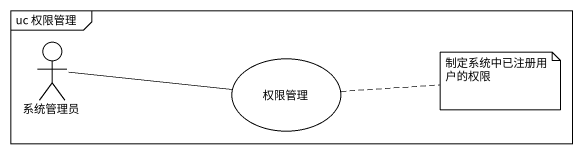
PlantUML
@startuml
mainframe uc 权限管理
actor 系统管理员
usecase 权限管理
系统管理员 -right- 权限管理
note right of 权限管理 : 制定系统中已注册用户的权限
@enduml
